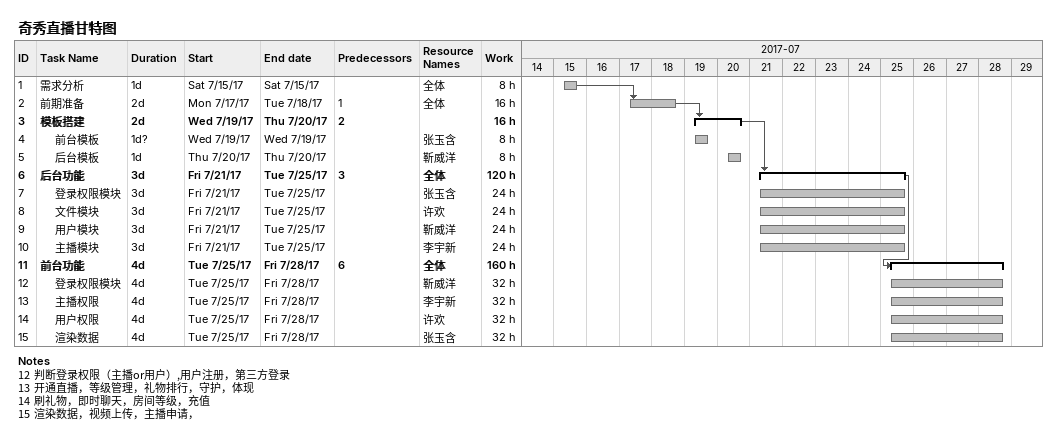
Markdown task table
奇秀直播甘特图

| ID | Level | Task | Duration | Start | Finish | Predecessors | Resources | Work (h) |
|---|---|---|---|---|---|---|---|---|
| 1 | 1 | 需求分析 | 1d | 2017-07-15 | 2017-07-15 |  | 全体 | 8 |
| 2 | 1 | 前期准备 | 2d | 2017-07-17 | 2017-07-18 | 1 | 全体 | 16 |
| 3 | 1 | **模板搭建** | 2d | 2017-07-19 | 2017-07-20 | 2 |  | 16 |
| 4 | 2 | 前台模板 | 1d? | 2017-07-19 | 2017-07-19 |  | 张玉含 | 8 |
| 5 | 2 | 后台模板 | 1d | 2017-07-20 | 2017-07-20 |  | 靳威洋 | 8 |
| 6 | 1 | **后台功能** | 3d | 2017-07-21 | 2017-07-25 | 3 | 全体 | 120 |
| 7 | 2 | 登录权限模块 | 3d | 2017-07-21 | 2017-07-25 |  | 张玉含 | 24 |
| 8 | 2 | 文件模块 | 3d | 2017-07-21 | 2017-07-25 |  | 许欢 | 24 |
| 9 | 2 | 用户模块 | 3d | 2017-07-21 | 2017-07-25 |  | 靳威洋 | 24 |
| 10 | 2 | 主播模块 | 3d | 2017-07-21 | 2017-07-25 |  | 李宇新 | 24 |
| 11 | 1 | **前台功能** | 4d | 2017-07-25 | 2017-07-28 | 6 | 全体 | 160 |
| 12 | 2 | 登录权限模块 | 4d | 2017-07-25 | 2017-07-28 |  | 靳威洋 | 32 |
| 13 | 2 | 主播权限 | 4d | 2017-07-25 | 2017-07-28 |  | 李宇新 | 32 |
| 14 | 2 | 用户权限 | 4d | 2017-07-25 | 2017-07-28 |  | 许欢 | 32 |
| 15 | 2 | 渲染数据 | 4d | 2017-07-25 | 2017-07-28 |  | 张玉含 | 32 |

Notes
- 12: 判断登录权限（主播or用户）,用户注册，第三方登录
- 13: 开通直播，等级管理，礼物排行，守护，体现
- 14: 刷礼物，即时聊天，房间等级，充值
- 15: 渲染数据，视频上传，主播申请，
